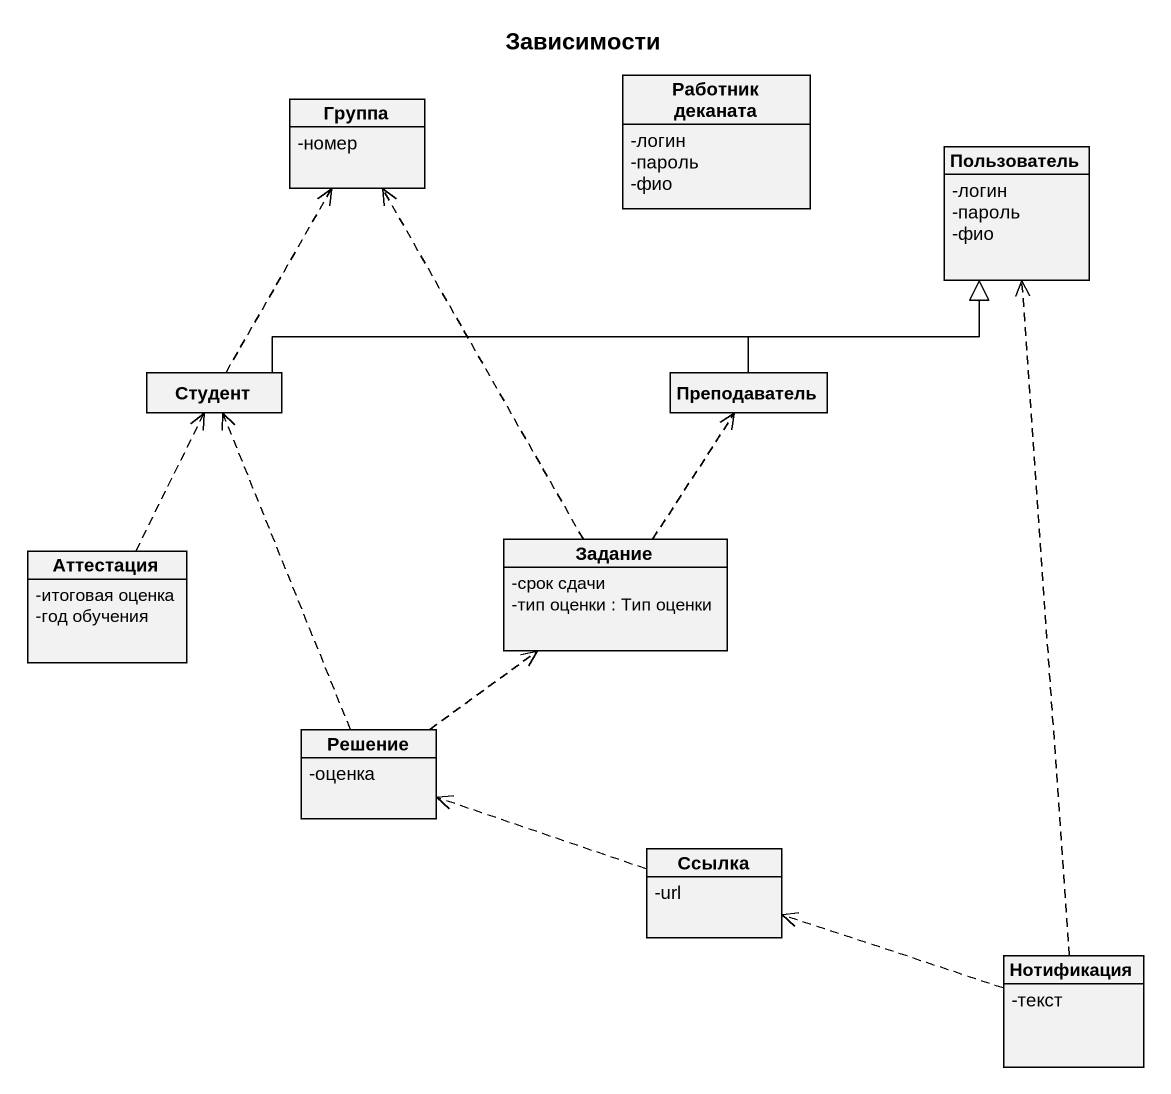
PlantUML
@startuml
title Зависимости
hide circle
hide empty members
skinparam classAttributeIconSize 0
class Группа {
  -номер
}
class "Работник деканата" as Работник_деканата {
  -логин
  -пароль
  -фио
}
class Пользователь {
  -логин
  -пароль
  -фио
}
class Студент
class Преподаватель
class Аттестация {
  -итоговая оценка
  -год обучения
}
class Задание {
  -срок сдачи
  -тип оценки : Тип оценки
}
class Решение {
  -оценка
}
class Ссылка {
  -url
}
class Нотификация {
  -текст
}
Студент .up.> Группа
Студент -right-|> Пользователь
Преподаватель -up-|> Пользователь
Аттестация .up.> Студент
Задание .up.> Группа
Задание .up.> Преподаватель
Решение .up.> Студент
Решение .up.> Задание
Ссылка .left.> Решение
Нотификация .up.> Пользователь
Нотификация .left.> Ссылка
@enduml
